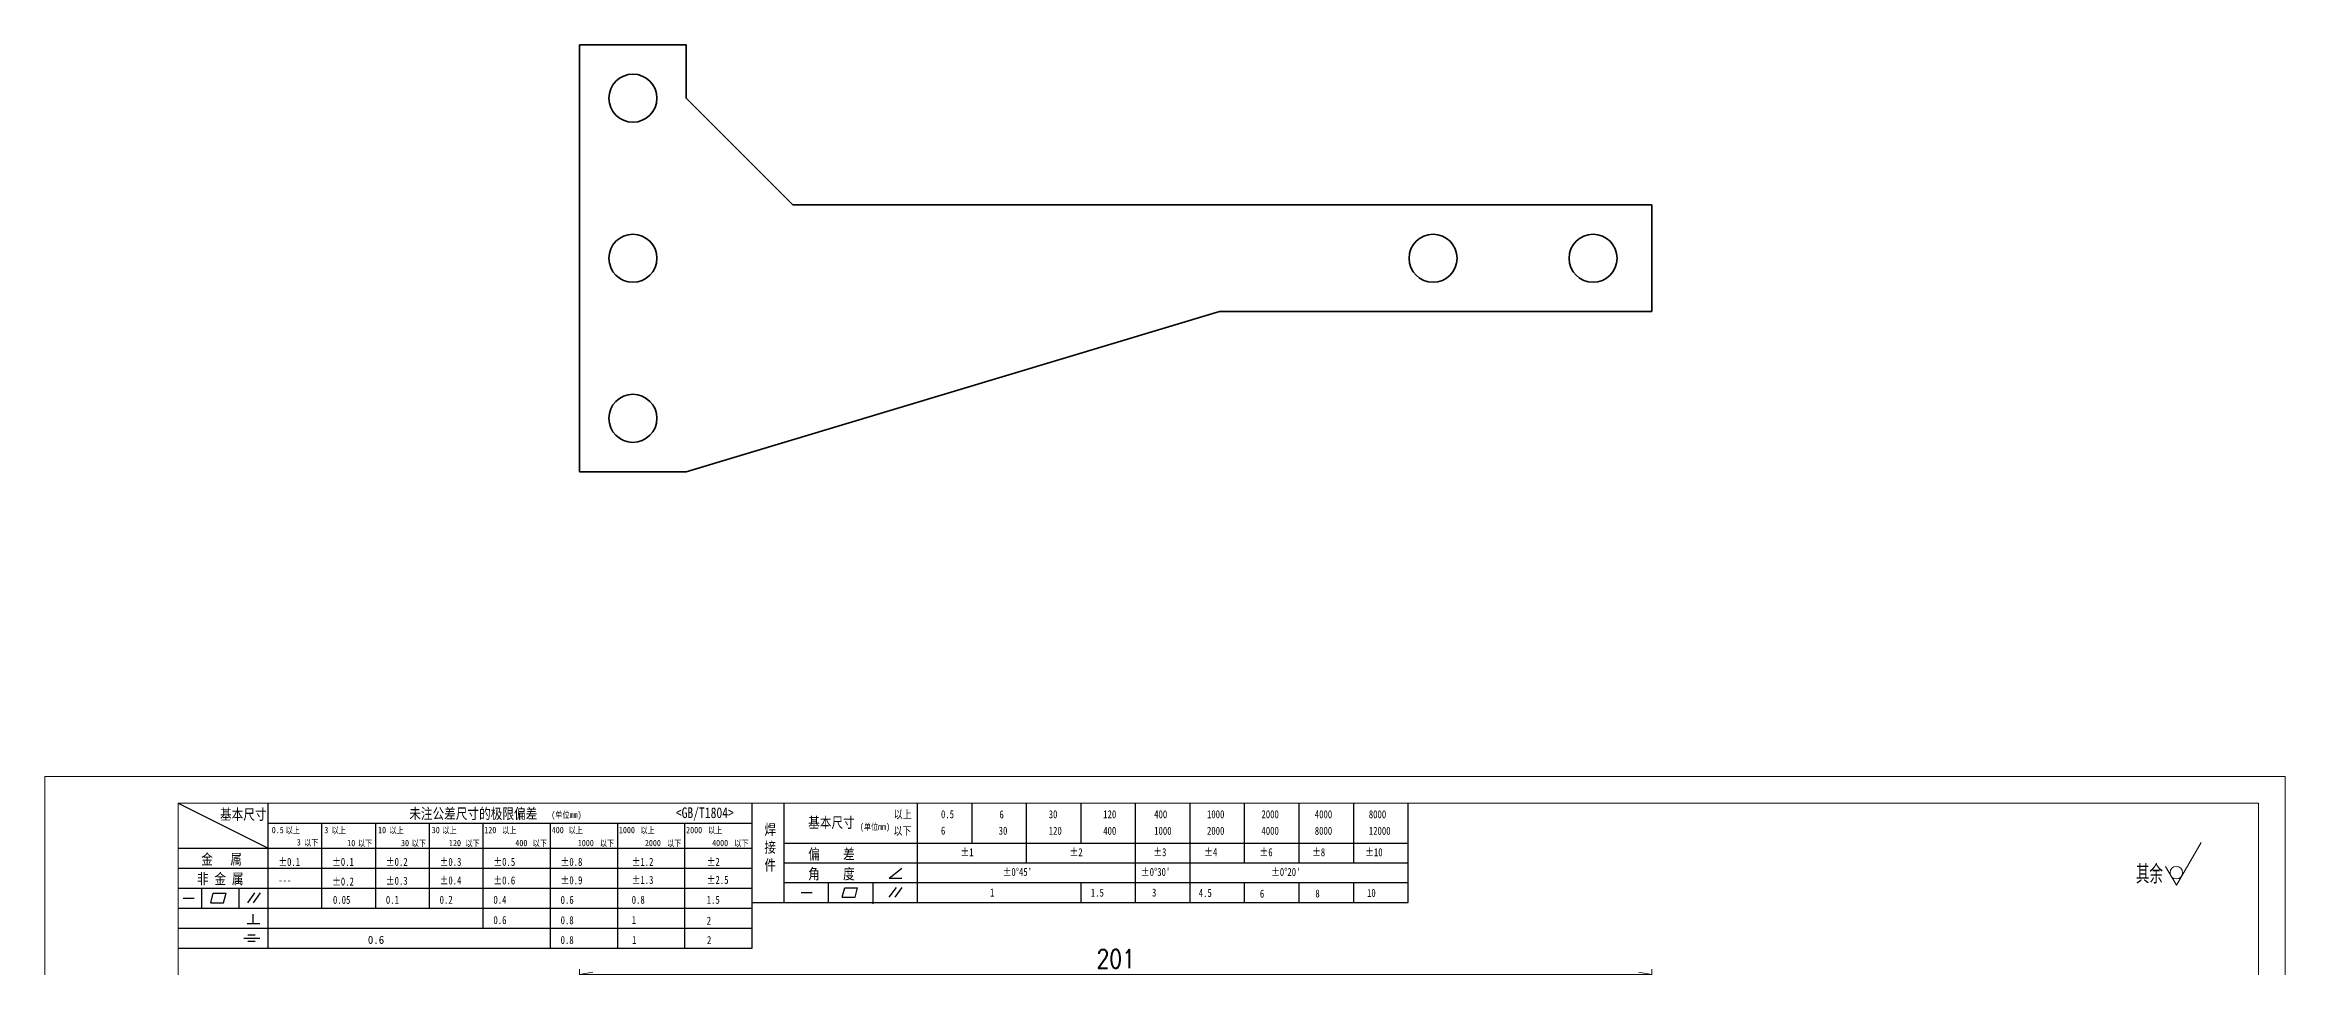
# Model space of a CAD drawing. Header units: millimetres. Extents: x 1333 to 106363, y -60675 to -5704.
# Drawn here: x 11722 to 12142, y -60259.8 to -60087.1 of the extents above; entities that cross this region are included whole.
import ezdxf

# ---------------------------------------------------------------- set-up
doc = ezdxf.new("R2010")
doc.units = ezdxf.units.MM
doc.header["$LTSCALE"] = 0.5
doc.linetypes.add('DOT2', pattern=[0.125, 0, -0.125])
for name, color, linetype, lineweight in [('图框', 7, 'Continuous', 18), ('标注线', 3, 'Continuous', 18), ('粗实线', 7, 'Continuous', 35)]:
    doc.layers.add(name, color=color, linetype=linetype, lineweight=lineweight)
doc.layers.add('图框文字', color=7, linetype='Continuous')
doc.layers.add('打印', color=7, linetype='Continuous', lineweight=15, plot=False)
doc.layers.add('打印-禁用', color=7, linetype='Continuous', lineweight=15, plot=False)
doc.styles.add('DIM', font='romans.shx', dxfattribs={"width": 0.8, "bigfont": 'bigfont.shx'})
doc.styles.add('国标', font='simfang.ttf', dxfattribs={"width": 0.8})
doc.styles.add('机械长仿宋', font='gbenor.shx', dxfattribs={"height": 1, "bigfont": 'gbcbig.shx'})
doc.dimstyles.new('DEH 1-1$0', dxfattribs={"dimtxt": 3.5, "dimasz": 2.5, "dimexe": 1, "dimexo": 0.625, "dimgap": 1.2, "dimtad": 1, "dimzin": 9, "dimdsep": 46, "dimtxsty": 'DIM', "dimblk": 'OPEN', "dimcen": 0, "dimclrd": 8, "dimclre": 8, "dimclrt": 2, "dimazin": 2, "dimtfac": 0.5, "dimtmove": 0, "dimatfit": 3, "dimldrblk": 'OPEN', "dimfxl": 1, "dimtolj": 2, "dimlwd": 18, "dimlwe": 18, "dimarcsym": 0})

# ---------------------------------------------------------------- blocks, each defined once
blk = doc.blocks.new('GZDEH零件A3图框V01版')
at = {"layer": '图框', "linetype": 'Continuous'}
for p, q in [((2882.49, -1554.46), (2882.49, -1832.96)), ((3272.49, -1554.46), (2882.49, -1554.46)), ((3272.49, -1832.96), (3272.49, -1554.46))]:
    blk.add_line(p, q, dxfattribs=at)
at = {"layer": '图框文字', "color": 9}
for p, q in [((2882.49, -1554.46), (2899.37, -1562.92)), ((2899.37, -1581.67), (2899.37, -1554.46)), ((2990.09, -1581.67), (2990.09, -1554.46)), ((2996.09, -1573.08), (2996.09, -1554.46)), ((3021.09, -1561.98), (3021.09, -1554.46)), ((3031.31, -1561.98), (3031.31, -1554.46)), ((3041.53, -1561.98), (3041.53, -1554.46)), ((3051.75, -1561.98), (3051.75, -1554.46)), ((3061.98, -1561.98), (3061.98, -1554.46)), ((3072.2, -1561.98), (3072.2, -1554.46)), ((3082.42, -1561.98), (3082.42, -1554.46)), ((3092.64, -1561.98), (3092.64, -1554.46)), ((3102.86, -1561.98), (3102.86, -1554.46)), ((3113.09, -1573.08), (3113.09, -1554.46)), ((2899.37, -1558.24), (2990.09, -1558.24)), ((2909.45, -1574.17), (2909.45, -1558.24)), ((2919.53, -1574.17), (2919.53, -1558.24)), ((2929.61, -1574.17), (2929.61, -1558.24)), ((2939.69, -1577.92), (2939.69, -1558.24)), ((2952.29, -1581.67), (2952.29, -1558.24)), ((2964.89, -1581.67), (2964.89, -1558.24)), ((2977.49, -1581.67), (2977.49, -1558.24)), ((2996.09, -1561.98), (3113.09, -1561.98)), ((3021.09, -1573.08), (3021.09, -1561.98)), ((3041.53, -1565.68), (3041.53, -1561.98)), ((3061.98, -1573.08), (3061.98, -1561.98)), ((3072.2, -1573.08), (3072.2, -1561.98)), ((3082.42, -1565.68), (3082.42, -1561.98)), ((3092.64, -1565.68), (3092.64, -1561.98)), ((3102.86, -1565.68), (3102.86, -1561.98)), ((2882.49, -1562.92), (2990.09, -1562.92)), ((2996.09, -1565.68), (3113.09, -1565.68)), ((2882.49, -1566.67), (2990.09, -1566.67)), ((2882.49, -1570.42), (2990.09, -1570.42)), ((2886.92, -1574.12), (2886.92, -1570.42)), ((2893.91, -1574.12), (2893.91, -1570.42)), ((2996.09, -1569.38), (3113.09, -1569.38)), ((3004.42, -1573.08), (3004.42, -1569.38)), ((3006.97, -1572.12), (3007.45, -1570.33)), ((3007.45, -1570.33), (3009.86, -1570.33)), ((3009.39, -1572.12), (3009.86, -1570.33)), ((3012.75, -1573.08), (3012.75, -1569.38)), ((3015.75, -1568.51), (3018.15, -1566.66)), ((3015.75, -1568.51), (3018.15, -1568.51)), ((3015.81, -1572.12), (3017.15, -1570.26)), ((3016.89, -1572.12), (3018.23, -1570.26)), ((3051.75, -1573.08), (3051.75, -1569.38)), ((3082.42, -1573.08), (3082.42, -1569.48)), ((3092.64, -1573.08), (3092.64, -1569.38)), ((3102.86, -1573.08), (3102.86, -1569.38)), ((2882.49, -1574.17), (2990.09, -1574.17)), ((2883.43, -1572.27), (2885.49, -1572.27)), ((2888.59, -1573.16), (2889.07, -1571.37)), ((2888.59, -1573.16), (2891, -1573.16)), ((2889.07, -1571.37), (2891.48, -1571.37)), ((2891, -1573.16), (2891.48, -1571.37)), ((2895.52, -1573.16), (2896.85, -1571.3)), ((2896.6, -1573.16), (2897.94, -1571.3)), ((2990.09, -1573.08), (3113.09, -1573.08)), ((2999.26, -1571.23), (3001.32, -1571.23)), ((3006.97, -1572.12), (3009.39, -1572.12)), ((3012.75, -1573.33), (3012.75, -1573.08)), ((2882.49, -1577.92), (2990.09, -1577.92)), ((2895.42, -1577.05), (2897.81, -1577.05)), ((2895.57, -1579.17), (2896.92, -1579.17)), ((2896.58, -1577.05), (2896.58, -1575.28)), ((2882.49, -1581.67), (2990.09, -1581.67)), ((2894.79, -1579.77), (2897.77, -1579.77)), ((2895.57, -1580.37), (2896.93, -1580.37))]:
    blk.add_line(p, q, dxfattribs=at)
at = {"layer": '打印-禁用', "linetype": 'Continuous'}
for p, q in [((2857.49, -1549.46), (2857.49, -1846.46)), ((3277.49, -1549.46), (2857.49, -1549.46)), ((3277.49, -1846.46), (3277.49, -1549.46))]:
    blk.add_line(p, q, dxfattribs=at)
at = {"layer": '图框文字', "color": 9, "style": '国标', "width": 0.8}
for s, height, p in [('基本尺寸', 2, (2890.33, -1557.58)), ('未注公差尺寸的极限偏差', 2, (2925.81, -1557.44)), ('<GB/T1804>', 2, (2975.78, -1557.27)), ('基本尺寸', 2, (3000.6, -1559.1)), ('以上', 1.5, (3016.64, -1557.33)), ('0.5', 1.5, (3025.49, -1557.3)), ('6', 1.5, (3036.45, -1557.34)), ('30', 1.5, (3045.69, -1557.31)), ('120', 1.5, (3055.91, -1557.31)), ('400', 1.5, (3065.46, -1557.31)), ('1000', 1.5, (3075.36, -1557.31)), ('2000', 1.5, (3085.57, -1557.31)), ('4000', 1.5, (3095.57, -1557.31)), ('8000', 1.5, (3105.7, -1557.31)), ('30', 1.2, (2930.04, -1560.11)), ('以下', 1.5, (3016.58, -1560.43)), ('6', 1.5, (3025.49, -1560.38)), ('30', 1.5, (3036.31, -1560.39)), ('120', 1.5, (3045.69, -1560.41)), ('400', 1.5, (3055.91, -1560.41)), ('1000', 1.5, (3065.46, -1560.41)), ('2000', 1.5, (3075.36, -1560.41)), ('4000', 1.5, (3085.57, -1560.41)), ('8000', 1.5, (3095.57, -1560.41)), ('12000', 1.5, (3105.7, -1560.41)), ('金   属', 2, (2886.82, -1565.98)), ('±0.1', 1.5, (2901.27, -1566.23)), ('±0.1', 1.5, (2911.35, -1566.23)), ('±0.2', 1.5, (2921.43, -1566.23)), ('±0.3', 1.5, (2931.51, -1566.23)), ('±0.5', 1.5, (2941.59, -1566.23)), ('±0.8', 1.5, (2954.19, -1566.23)), ('±1.2', 1.5, (2967.51, -1566.23)), ('±2', 1.5, (2981.58, -1566.23)), ('偏    差', 2, (3000.6, -1565.04)), ('角    度', 2, (3000.6, -1568.74)), ('±1', 1.5, (3029.16, -1564.42)), ("±0%%D45'", 1.5, (3037.06, -1568.12)), ('±2', 1.5, (3049.61, -1564.42)), ("±0%%D30'", 1.5, (3062.98, -1568.12)), ('±3', 1.5, (3065.3, -1564.42)), ('±4', 1.5, (3074.85, -1564.42)), ('±6', 1.5, (3085.22, -1564.42)), ("±0%%D20'", 1.5, (3087.38, -1568.12)), ('±8', 1.5, (3095.06, -1564.42)), ('±10', 1.5, (3105.02, -1564.42)), ('非 金 属', 2, (2886.02, -1569.65)), ('---', 1.5, (2901.27, -1569.65)), ('±0.2', 1.5, (2911.35, -1569.92)), ('±0.3', 1.5, (2921.43, -1569.77)), ('±0.4', 1.5, (2931.51, -1569.71)), ('±0.6', 1.5, (2941.59, -1569.71)), ('±0.9', 1.5, (2954.19, -1569.68)), ('±1.3', 1.5, (2967.51, -1569.62)), ('±2.5', 1.5, (2981.58, -1569.61)), ('1', 1.5, (3034.69, -1571.98)), ('1.5', 1.5, (3053.59, -1572.01)), ('3', 1.5, (3065.05, -1571.98)), ('4.5', 1.5, (3073.82, -1572.05)), ('6', 1.5, (3085.28, -1572.19)), ('8', 1.5, (3095.68, -1572.15)), ('10', 1.5, (3105.36, -1572.06)), ('0.1', 1.5, (2921.43, -1573.34)), ('0.2', 1.5, (2931.51, -1573.33)), ('0.4', 1.5, (2941.59, -1573.33)), ('0.6', 1.5, (2954.19, -1573.35)), ('0.8', 1.5, (2967.51, -1573.33)), ('1.5', 1.5, (2981.58, -1573.34)), ('0.6', 1.5, (2941.59, -1577.14)), ('0.8', 1.5, (2954.19, -1577.17)), ('1', 1.5, (2967.51, -1577.12)), ('2', 1.5, (2981.58, -1577.26)), ('0.8', 1.5, (2954.19, -1580.87)), ('1', 1.5, (2967.59, -1580.86)), ('2', 1.5, (2981.62, -1580.89))]:
    blk.add_text(s, height=height, dxfattribs=at).set_placement(p)
at = {"layer": '图框文字', "color": 9, "lineweight": 15, "style": '国标', "width": 0.8}
for s, p in [('(单位mm)', (2952.44, -1557.27)), ('(单位mm)', (3010.27, -1559.51)), ('0.5', (2900.03, -1560.11)), ('以上', (2902.64, -1560.16)), ('3', (2904.73, -1562.41)), ('以下', (2906.1, -1562.46)), ('3', (2909.88, -1560.11)), ('以上', (2911.25, -1560.16)), ('10', (2914.19, -1562.54)), ('以下', (2916.18, -1562.59)), ('10', (2919.96, -1560.11)), ('以上', (2922.09, -1560.16)), ('30', (2924.27, -1562.54)), ('以下', (2926.26, -1562.59)), ('以上', (2932.02, -1560.16)), ('120', (2933.26, -1562.54)), ('以下', (2936.34, -1562.59)), ('120', (2939.88, -1560.11)), ('以上', (2943.21, -1560.16)), ('400', (2945.7, -1562.54)), ('以下', (2948.94, -1562.59)), ('400', (2952.52, -1560.11)), ('以上', (2955.68, -1560.16)), ('1000', (2957.41, -1562.54)), ('以下', (2961.54, -1562.59)), ('1000', (2965.12, -1560.11)), ('以上', (2969.16, -1560.16)), ('2000', (2969.99, -1562.54)), ('以下', (2974.14, -1562.59)), ('2000', (2977.72, -1560.11)), ('以上', (2981.8, -1560.16)), ('4000', (2982.59, -1562.54)), ('以下', (2986.74, -1562.59))]:
    blk.add_text(s, height=1.2, dxfattribs=at).set_placement(p)
at = {"layer": '图框文字', "color": 9, "lineweight": 13, "style": '国标'}
blk.add_text('0.6', height=1.5, dxfattribs=at).set_placement((2918.05, -1580.85))
at = {"layer": '图框文字', "color": 9, "insert": (2992.39, -1558.41), "char_height": 2, "width": 3.1877, "attachment_point": 1, "style": '国标'}
blk.add_mtext('焊\\P接\\P件', dxfattribs=at)
at = {"layer": '图框文字', "color": 9, "insert": (2911.51, -1573.37), "char_height": 1.5, "attachment_point": 7, "style": '国标'}
blk.add_mtext_dynamic_manual_height_columns('0.05', width=5.1982, gutter_width=12.5, heights=[0], dxfattribs=at)
blk = doc.blocks.new('DEH A3')
at = {"layer": '图框'}
blk.add_blockref('GZDEH零件A3图框V01版', (-2857.49, 1846.46), dxfattribs=at)
blk = doc.blocks.new('FINISHER_NON')
at = {"layer": '标注线'}
for p, q in [((0, 0), (4.62, 8)), ((-2.02, 3.5), (0, 0))]:
    blk.add_line(p, q, dxfattribs=at)
blk.add_circle((0, 2.33), 1.17, dxfattribs=at)
blk = doc.blocks.new('其余不去材料')
at = {"layer": '标注线'}
blk.add_blockref('FINISHER_NON', (0, 0), dxfattribs=at)
at = {"layer": '标注线', "color": 7, "linetype": 'DOT2', "style": '机械长仿宋'}
blk.add_text('其余', height=3.5, dxfattribs=at).set_placement((-7.56, 0.3))
blk = doc.blocks.new('_Open')
at = {"color": 0, "linetype": 'ByBlock', "lineweight": -2}
for p, q in [((-1, 0.17), (0, 0)), ((-1, -0.17), (0, 0)), ((0, 0), (-1, 0))]:
    blk.add_line(p, q, dxfattribs=at)
blk = doc.blocks.new('*D195')
at = {"layer": 'Defpoints', "color": 0, "transparency": 16777216}
for p in [(11822.29, -60261.33), (11822.29, -60283.11), (12023.33, -60313.11)]:
    blk.add_point(p, dxfattribs=at)
at = {"layer": '标注线', "color": 8, "lineweight": 18, "transparency": 16777216}
for p, q in [((11822.29, -60282.49), (11822.29, -60260.33)), ((12020.83, -60261.33), (11824.79, -60261.33)), ((12023.33, -60312.49), (12023.33, -60260.33))]:
    blk.add_line(p, q, dxfattribs=at)
at = {"layer": '标注线', "color": 8, "lineweight": 18, "transparency": 16777216, "xscale": 2.5, "yscale": 2.5, "zscale": 2.5, "rotation": 180}
blk.add_blockref('_Open', (11822.29, -60261.33), dxfattribs=at)
at = {"layer": '标注线', "color": 8, "lineweight": 18, "transparency": 16777216, "xscale": 2.5, "yscale": 2.5, "zscale": 2.5}
blk.add_blockref('_Open', (12023.33, -60261.33), dxfattribs=at)
at = {"layer": '标注线', "color": 2, "transparency": 16777216, "insert": (11922.81, -60258.38), "char_height": 3.5, "attachment_point": 5, "style": 'DIM'}
blk.add_mtext('\\A2;201', dxfattribs=at)

msp = doc.modelspace()

# ---------------------------------------------------------------- linework, layer by layer
at = {"layer": '打印'}
msp.add_lwpolyline([(11722.04, -60224.184), (12142.04, -60224.184), (12142.04, -60521.184), (11722.04, -60521.184)], close=True, dxfattribs=at)
at = {"layer": '粗实线', "color": 7, "lineweight": 35, "ltscale": 0.499992}
for p, q in [((11842.288, -60087.081), (11822.288, -60087.081)), ((12023.332, -60137.081), (12023.332, -60117.081)), ((11822.288, -60167.08), (11842.288, -60167.08))]:
    msp.add_line(p, q, dxfattribs=at)
at = {"layer": '粗实线', "color": 7, "lineweight": 35}
for p, q in [((11822.288, -60087.081), (11822.288, -60167.08)), ((11862.288, -60117.081), (11842.288, -60097.081)), ((12023.332, -60117.081), (11862.288, -60117.081)), ((11942.288, -60137.081), (11842.288, -60167.08)), ((11942.288, -60137.081), (12023.332, -60137.081))]:
    msp.add_line(p, q, dxfattribs=at)
at = {"layer": '粗实线', "color": 7, "lineweight": 35, "ltscale": 0.25}
msp.add_line((11842.288, -60087.081), (11842.288, -60097.081), dxfattribs=at)
at = {"layer": '粗实线', "color": 7, "lineweight": 35}
for centre in [(11832.288, -60097.081), (11832.288, -60127.081), (11982.289, -60127.081), (12012.289, -60127.081), (11832.288, -60157.081)]:
    msp.add_circle(centre, 4.5, dxfattribs=at)

# ---------------------------------------------------------------- block references
at = {"layer": '图框'}
msp.add_blockref('DEH A3', (11722.04, -60521.184), dxfattribs=at)
at = {"layer": '标注线'}
msp.add_blockref('其余不去材料', (12121.641, -60244.572), dxfattribs=at)

# ---------------------------------------------------------------- dimensions: what is measured, and where the dimension line sits
dim = msp.add_linear_dim(base=(11822.288, -60261.334), p1=(12023.332, -60313.114), p2=(11822.288, -60283.114), dimstyle='DEH 1-1$0', override={"dimdec": 0}, dxfattribs=at)
dim.commit()
dim.dimension.update_dxf_attribs({"geometry": '*D195', "text_midpoint": (11922.81, -60258.384)})

doc.saveas('drawing.dxf')
